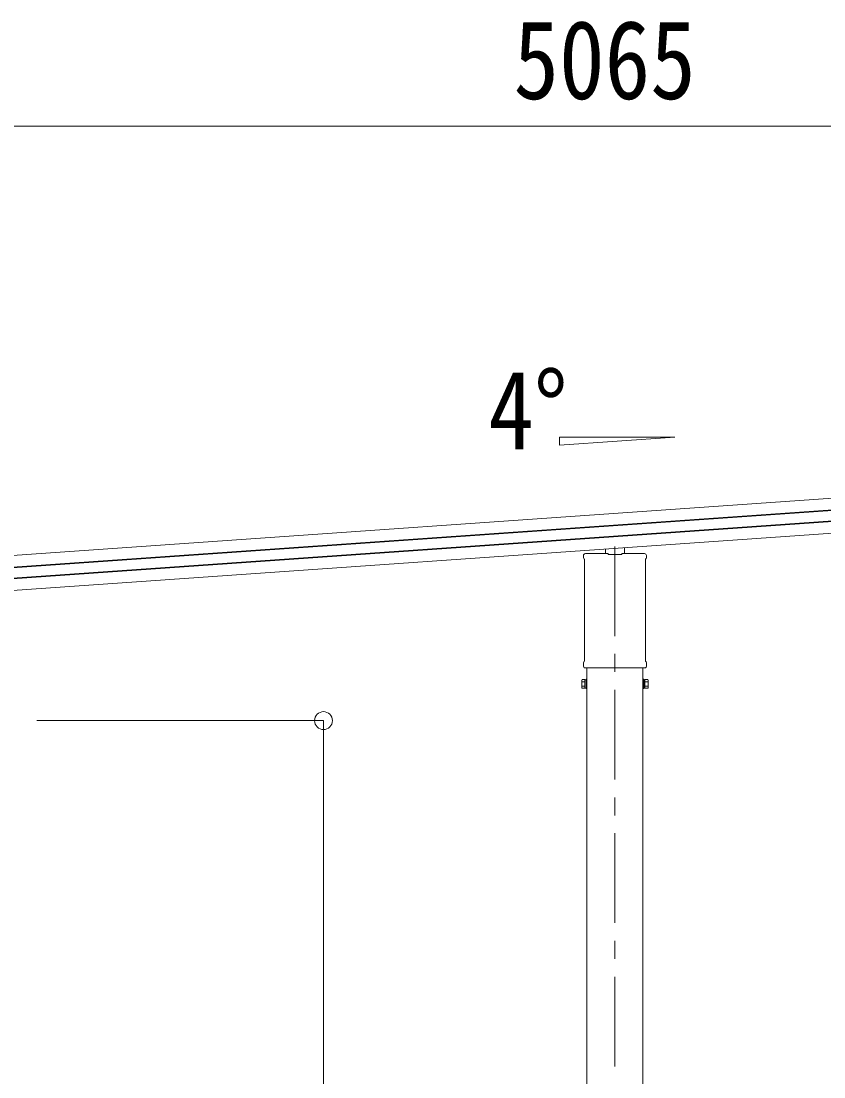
# Model space of a CAD drawing. Units: millimetres at full size, sheet at 1:40; details may follow other scales. Extents: x -11243 to 11243, y -7760 to 7760.
# Drawn here: x 2239 to 4031, y -2664 to -308 of the extents above; entities that cross this region are included whole.
import ezdxf
from ezdxf.enums import TextEntityAlignment as Align

# ---------------------------------------------------------------- set-up
doc = ezdxf.new("R2010")
doc.units = ezdxf.units.MM
doc.header["$LTSCALE"] = 40
doc.header["$PDMODE"] = 32
doc.header["$PDSIZE"] = 40
doc.linetypes.add('CHAIN1', pattern=[8, 5, -1, 1, -1])
doc.layers.add('0-3_ELV2', color=7, linetype='Continuous', lineweight=9)
doc.layers.add('0-6_OTH_LINE', color=6, linetype='Continuous', lineweight=9)
doc.styles.add('ＭＳ ゴシック', font='')
doc.styles.get('ＭＳ ゴシック').set_extended_font_data('MS Gothic')

msp = doc.modelspace()

# ---------------------------------------------------------------- linework, layer by layer
at = {"layer": '0-3_ELV2', "color": 4}
for p, q in [((1110.31, -1578.24), (6008.54, -1235.72)), ((3440.88, -1236.62), (3698.88, -1236.62)), ((3440.88, -1254.66), (3698.88, -1236.62)), ((3440.88, -1236.62), (3440.88, -1254.66)), ((1112.12, -1604.14), (6010.35, -1261.62)), ((1112.21, -1605.53), (6010.45, -1263.02)), ((1113.84, -1628.75), (6012.08, -1286.24)), ((1113.94, -1630.17), (6012.17, -1287.65)), ((1115.75, -1656.05), (6013.98, -1313.53)), ((3585.86, -1496.11), (3585.86, -1483.32)), ((3494.61, -1505.11), (3494.61, -1500.36)), ((3498.86, -1496.11), (3548.86, -1496.11)), ((3543.86, -1496.11), (3543.86, -1486.26)), ((3549.36, -1498.11), (3549.36, -1496.61)), ((3580.36, -1498.11), (3549.36, -1498.11)), ((3580.36, -1496.61), (3580.36, -1498.11)), ((3580.86, -1496.11), (3630.86, -1496.11)), ((3635.11, -1500.36), (3635.11, -1505.11)), ((3496.4, -1508.57), (3496.4, -1508.57)), ((3496.61, -1508.98), (3496.61, -1735.73)), ((3633.11, -1735.73), (3633.11, -1508.98)), ((3633.32, -1508.57), (3633.33, -1508.57)), ((3494.61, -1747.61), (3494.61, -1739.61)), ((3496.4, -1736.14), (3496.4, -1736.14)), ((3633.33, -1736.14), (3633.32, -1736.14)), ((3635.11, -1739.61), (3635.11, -1747.61)), ((3496.31, -1751.01), (3496.31, -1751)), ((3496.61, -1751.11), (3496.6, -1751.1)), ((3496.61, -1751.11), (3633.11, -1751.11)), ((3502.36, -1751.11), (3502.36, -4868.88)), ((3627.36, -1751.11), (3627.36, -4868.88)), ((3633.13, -1751.1), (3633.11, -1751.11)), ((3490.86, -1778.51), (3491.62, -1777.19)), ((3490.86, -1778.51), (3490.86, -1795.51)), ((3497.86, -1777.19), (3491.62, -1777.19)), ((3497.86, -1782.1), (3491.62, -1782.1)), ((3497.86, -1796.82), (3497.86, -1777.19)), ((3497.86, -1777.81), (3500.36, -1777.81)), ((3631.86, -1777.81), (3629.36, -1777.81)), ((3631.86, -1796.82), (3631.86, -1777.19)), ((3631.86, -1777.19), (3638.11, -1777.19)), ((3631.86, -1782.1), (3638.11, -1782.1)), ((3638.86, -1778.51), (3638.11, -1777.19)), ((3638.86, -1778.51), (3638.86, -1795.51)), ((3490.86, -1795.51), (3491.62, -1796.82)), ((3497.86, -1791.91), (3491.62, -1791.91)), ((3497.86, -1796.82), (3491.62, -1796.82)), ((3500.36, -1796.21), (3497.86, -1796.21)), ((3627.36, -1797.51), (3629.36, -1797.51)), ((3629.36, -1796.21), (3631.86, -1796.21)), ((3631.86, -1791.91), (3638.11, -1791.91)), ((3631.86, -1796.82), (3638.11, -1796.82)), ((3638.86, -1795.51), (3638.11, -1796.82))]:
    msp.add_line(p, q, dxfattribs=at)
at = {"layer": '0-3_ELV2', "color": 5, "linetype": 'CHAIN1'}
msp.add_line((3564.86, -1480.18), (3564.86, -4919.49), dxfattribs=at)
at = {"layer": '0-3_ELV2', "color": 6}
msp.add_line((2914.26, -1868.88), (2274.23, -1868.88), dxfattribs=at)
at = {"layer": '0-3_ELV2', "color": 4}
for points in [[(3496.43, -1751.07), (3496.37, -1751.04), (3496.31, -1751.01)], [(3496.6, -1751.1), (3496.44, -1751.07), (3496.43, -1751.07)], [(3633.3, -1751.07), (3633.15, -1751.1), (3633.13, -1751.1)], [(3633.42, -1751), (3633.41, -1751.01), (3633.3, -1751.07)], [(3629.36, -1797.51), (3629.36, -1776.51), (3627.36, -1776.51)]]:
    msp.add_lwpolyline(points, dxfattribs=at)
msp.add_lwpolyline([(3500.36, -1797.51), (3500.36, -1776.51), (3502.36, -1776.51), (3502.36, -1797.51)], close=True, dxfattribs=at)
for centre, radius, start, end in [((3498.86, -1500.36), 4.25, 90, 180), ((3498.86, -1505.11), 4.25, 180, 234.62358), ((3630.86, -1500.36), 4.25, 0, 90), ((3630.86, -1505.11), 4.25, 305.37642, 0), ((3496.11, -1508.98), 0.5, 0.0463, 54.58271), ((3633.61, -1508.98), 0.5, 125.41729, 179.9537), ((3498.86, -1739.61), 4.25, 125.37642, 180), ((3496.11, -1735.73), 0.5, 305.4181, 359.95288), ((3633.61, -1735.73), 0.5, 180.04713, 234.58188), ((3630.86, -1739.61), 4.25, 0, 54.62358), ((3498.86, -1747.61), 4.25, 180, 233.11111), ((3630.86, -1747.61), 4.25, 306.88889, 0), ((3495.21, -1779.64), 4.34, 145.61575, 214.38425), ((3507.11, -1787.01), 16.24, 162.41205, 197.58795), ((3622.62, -1787.01), 16.24, 342.41205, 17.58795), ((3634.52, -1779.64), 4.34, 325.61575, 34.38425), ((3495.21, -1794.37), 4.34, 145.61575, 214.38425), ((3634.52, -1794.37), 4.34, 325.61575, 34.38425)]:
    msp.add_arc(centre, radius, start, end, dxfattribs=at)
for centre, major_axis, ratio, start_param, end_param in [((3548.86, -1496.61), (0.354, 0.354), 0.999467, 5.4996506, 7.06672), ((3548.93, -1496.54), (0.481, -0.181), 0.828259, 1.9947436, 1.996569), ((3548.93, -1496.54), (-0.181, 0.481), 0.828259, 4.2866163, 4.2884417), ((3580.86, -1496.61), (0.354, -0.354), 0.999467, 2.358058, 3.9251274), ((3580.8, -1496.54), (0.181, 0.481), 0.828259, 1.9947436, 1.996569), ((3580.8, -1496.54), (0.481, 0.181), 0.828259, 1.1450236, 1.146849)]:
    msp.add_ellipse(centre, major_axis=major_axis, ratio=ratio, start_param=start_param, end_param=end_param, dxfattribs=at)
at = {"layer": '0-3_ELV2', "color": 6}
msp.add_point((2914.26, -1868.88), dxfattribs=at)
at = {"layer": '0-6_OTH_LINE'}
for p, q in [((6070.57, -543.05), (1006.03, -543.05)), ((2914.26, -1868.88), (2914.26, -4368.88))]:
    msp.add_line(p, q, dxfattribs=at)

# ---------------------------------------------------------------- texts
at = {"layer": '0-3_ELV2', "style": 'ＭＳ ゴシック', "width": 0.85}
for s, p in [('5065', (3338.3, -535.05)), ('4°', (3282.17, -1316.38))]:
    msp.add_text(s, height=176, dxfattribs=at).set_placement(p, align=Align.BOTTOM_LEFT)

doc.saveas('drawing.dxf')
